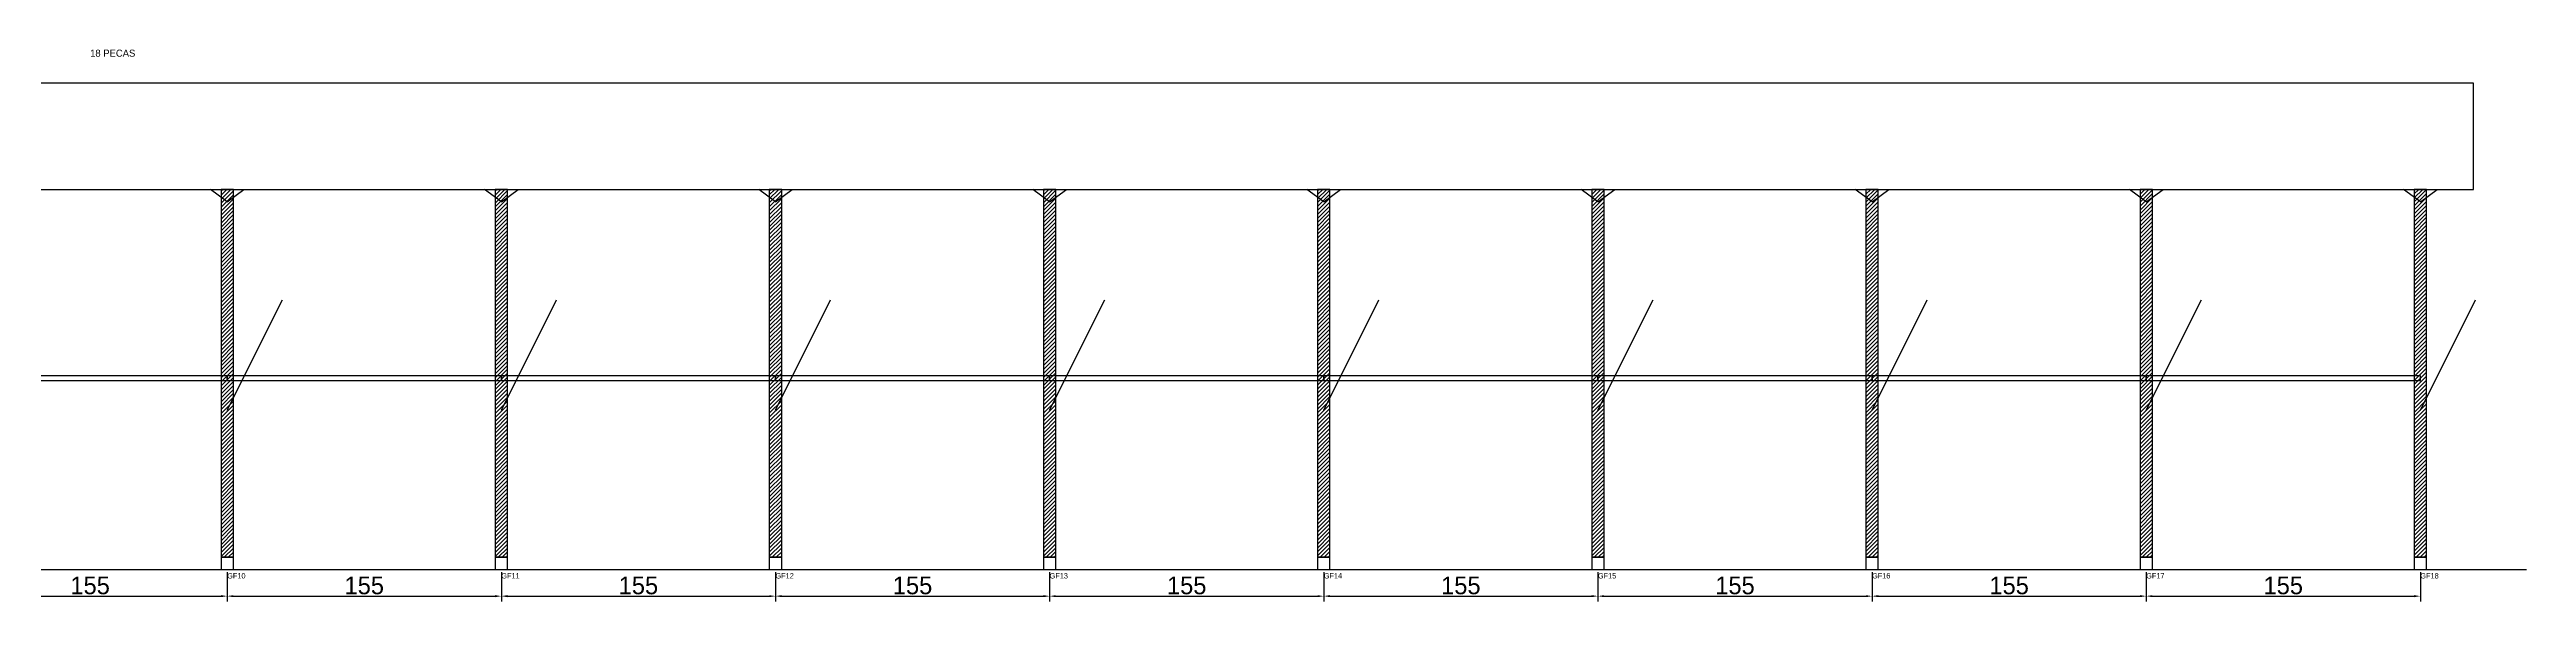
# Model space of a CAD drawing. Header units: metres. Extents: x -30 to 2725, y -25 to 308.
# Drawn here: x 1325 to 2725, y -25 to 287 of the extents above; entities that cross this region are included whole.
import ezdxf

# ---------------------------------------------------------------- set-up
doc = ezdxf.new("R2010")
doc.units = ezdxf.units.M
for name, color, linetype in [('BARRA_ANCORAGEM', 1, 'Continuous'), ('COTA', 241, 'Continuous'), ('GARFOS OK', 3, 'Continuous'), ('NOME DA VIGA', 6, 'Continuous'), ('SARR_7x7', 40, 'Continuous'), ('TIRAS REESCORAMENTO', 252, 'Continuous'), ('VIGAS', 3, 'Continuous')]:
    doc.layers.add(name, color=color, linetype=linetype)
doc.dimstyles.new('EZ DXF', dxfattribs={"dimtxt": 10, "dimasz": 3.5, "dimexe": 3, "dimexo": 1.5, "dimgap": 1, "dimtad": 1, "dimdec": 1, "dimdsep": 46, "dimcen": 2.5, "dimazin": 3, "dimtfac": 1, "dimtmove": 0, "dimatfit": 3})

msp = doc.modelspace()

# ---------------------------------------------------------------- hatches: boundary and pattern name
at = {"layer": 'COTA'}
h = msp.add_hatch(dxfattribs=at)
h.set_pattern_fill('ANSI31', scale=0.5)
h.paths.add_polyline_path([(1421.5, 0), (1428.5, 0), (1428.5, 208), (1421.5, 208)])
h = msp.add_hatch(dxfattribs=at)
h.set_pattern_fill('ANSI31', scale=0.5)
h.paths.add_polyline_path([(1576.5, 0), (1583.5, 0), (1583.5, 208), (1576.5, 208)])
h = msp.add_hatch(dxfattribs=at)
h.set_pattern_fill('ANSI31', scale=0.5)
h.paths.add_polyline_path([(1731.5, 0), (1738.5, 0), (1738.5, 208), (1731.5, 208)])
h = msp.add_hatch(dxfattribs=at)
h.set_pattern_fill('ANSI31', scale=0.5)
h.paths.add_polyline_path([(1886.5, 0), (1893.5, 0), (1893.5, 208), (1886.5, 208)])
h = msp.add_hatch(dxfattribs=at)
h.set_pattern_fill('ANSI31', scale=0.5)
h.paths.add_polyline_path([(2041.5, 0), (2048.5, 0), (2048.5, 208), (2041.5, 208)])
h = msp.add_hatch(dxfattribs=at)
h.set_pattern_fill('ANSI31', scale=0.5)
h.paths.add_polyline_path([(2196.5, 0), (2203.5, 0), (2203.5, 208), (2196.5, 208)])
h = msp.add_hatch(dxfattribs=at)
h.set_pattern_fill('ANSI31', scale=0.5)
h.paths.add_polyline_path([(2351.5, 0), (2358.5, 0), (2358.5, 208), (2351.5, 208)])
h = msp.add_hatch(dxfattribs=at)
h.set_pattern_fill('ANSI31', scale=0.5)
h.paths.add_polyline_path([(2506.5, 0), (2513.5, 0), (2513.5, 208), (2506.5, 208)])
h = msp.add_hatch(dxfattribs=at)
h.set_pattern_fill('ANSI31', scale=0.5)
h.paths.add_polyline_path([(2661.5, 0), (2668.5, 0), (2668.5, 208), (2661.5, 208)])

# ---------------------------------------------------------------- linework, layer by layer
at = {"layer": 'BARRA_ANCORAGEM'}
for p, q in [((1425, 83.2), (1456.2, 145.6)), ((1580, 83.2), (1611.2, 145.6)), ((1735, 83.2), (1766.2, 145.6)), ((1890, 83.2), (1921.2, 145.6)), ((2045, 83.2), (2076.2, 145.6)), ((2200, 83.2), (2231.2, 145.6)), ((2355, 83.2), (2386.2, 145.6)), ((2510, 83.2), (2541.2, 145.6)), ((2665, 83.2), (2696.2, 145.6))]:
    msp.add_line(p, q, dxfattribs=at)
at = {"layer": 'GARFOS OK'}
for p, q in [((1425, 201), (1415.5, 208)), ((1415.5, 208), (1434.5, 208)), ((1425, 201), (1434.5, 208)), ((1580, 201), (1570.5, 208)), ((1570.5, 208), (1589.5, 208)), ((1580, 201), (1589.5, 208)), ((1735, 201), (1725.5, 208)), ((1725.5, 208), (1744.5, 208)), ((1735, 201), (1744.5, 208)), ((1890, 201), (1880.5, 208)), ((1880.5, 208), (1899.5, 208)), ((1890, 201), (1899.5, 208)), ((2045, 201), (2035.5, 208)), ((2035.5, 208), (2054.5, 208)), ((2045, 201), (2054.5, 208)), ((2200, 201), (2190.5, 208)), ((2190.5, 208), (2209.5, 208)), ((2200, 201), (2209.5, 208)), ((2355, 201), (2345.5, 208)), ((2345.5, 208), (2364.5, 208)), ((2355, 201), (2364.5, 208)), ((2510, 201), (2500.5, 208)), ((2500.5, 208), (2519.5, 208)), ((2510, 201), (2519.5, 208)), ((2665, 201), (2655.5, 208)), ((2655.5, 208), (2674.5, 208)), ((2665, 201), (2674.5, 208))]:
    msp.add_line(p, q, dxfattribs=at)
at = {"layer": 'GARFOS OK', "linetype": 'CONTINUOUS'}
msp.add_line((-30, -7), (2725, -7), dxfattribs=at)
at = {"layer": 'GARFOS OK'}
for points in [[(1421.5, 0), (1428.5, 0), (1428.5, 208), (1421.5, 208), (1421.5, 0)], [(1576.5, 0), (1583.5, 0), (1583.5, 208), (1576.5, 208), (1576.5, 0)], [(1731.5, 0), (1738.5, 0), (1738.5, 208), (1731.5, 208), (1731.5, 0)], [(1886.5, 0), (1893.5, 0), (1893.5, 208), (1886.5, 208), (1886.5, 0)], [(2041.5, 0), (2048.5, 0), (2048.5, 208), (2041.5, 208), (2041.5, 0)], [(2196.5, 0), (2203.5, 0), (2203.5, 208), (2196.5, 208), (2196.5, 0)], [(2351.5, 0), (2358.5, 0), (2358.5, 208), (2351.5, 208), (2351.5, 0)], [(2506.5, 0), (2513.5, 0), (2513.5, 208), (2506.5, 208), (2506.5, 0)], [(2661.5, 0), (2668.5, 0), (2668.5, 208), (2661.5, 208), (2661.5, 0)]]:
    msp.add_lwpolyline(points, dxfattribs=at)
at = {"layer": 'SARR_7x7'}
for points in [[(1421.5, -7), (1428.5, -7), (1428.5, 0), (1421.5, 0), (1421.5, -7)], [(1576.5, -7), (1583.5, -7), (1583.5, 0), (1576.5, 0), (1576.5, -7)], [(1731.5, -7), (1738.5, -7), (1738.5, 0), (1731.5, 0), (1731.5, -7)], [(1886.5, -7), (1893.5, -7), (1893.5, 0), (1886.5, 0), (1886.5, -7)], [(2041.5, -7), (2048.5, -7), (2048.5, 0), (2041.5, 0), (2041.5, -7)], [(2196.5, -7), (2203.5, -7), (2203.5, 0), (2196.5, 0), (2196.5, -7)], [(2351.5, -7), (2358.5, -7), (2358.5, 0), (2351.5, 0), (2351.5, -7)], [(2506.5, -7), (2513.5, -7), (2513.5, 0), (2506.5, 0), (2506.5, -7)], [(2661.5, -7), (2668.5, -7), (2668.5, 0), (2661.5, 0), (2661.5, -7)]]:
    msp.add_lwpolyline(points, dxfattribs=at)
at = {"layer": 'TIRAS REESCORAMENTO'}
for points in [[(1270, 100), (1425, 100), (1425, 102.5), (1270, 102.5), (1270, 100)], [(1425, 100), (1580, 100), (1580, 102.5), (1425, 102.5), (1425, 100)], [(1580, 100), (1735, 100), (1735, 102.5), (1580, 102.5), (1580, 100)], [(1735, 100), (1890, 100), (1890, 102.5), (1735, 102.5), (1735, 100)], [(1890, 100), (2045, 100), (2045, 102.5), (1890, 102.5), (1890, 100)], [(2045, 100), (2200, 100), (2200, 102.5), (2045, 102.5), (2045, 100)], [(2200, 100), (2355, 100), (2355, 102.5), (2200, 102.5), (2200, 100)], [(2355, 100), (2510, 100), (2510, 102.5), (2355, 102.5), (2355, 100)], [(2510, 100), (2665, 100), (2665, 102.5), (2510, 102.5), (2510, 100)]]:
    msp.add_lwpolyline(points, dxfattribs=at)
at = {"layer": 'VIGAS'}
msp.add_lwpolyline([(0, 208), (2695, 208), (2695, 268), (0, 268), (0, 208)], dxfattribs=at)

# ---------------------------------------------------------------- texts
at = {"layer": 'NOME DA VIGA'}
for s, height, p in [('18 PECAS', 4, (1347.5, 283)), ('GF10', 3, (1425, -12)), ('GF11', 3, (1580, -12)), ('GF12', 3, (1735, -12)), ('GF13', 3, (1890, -12)), ('GF14', 3, (2045, -12)), ('GF15', 3, (2200, -12)), ('GF16', 3, (2355, -12)), ('GF17', 3, (2510, -12)), ('GF18', 3, (2665, -12))]:
    msp.add_text(s, height=height, dxfattribs=at).set_placement(p)

# ---------------------------------------------------------------- dimensions: what is measured, and where the dimension line sits
at = {"layer": 'COTA'}
for base, p1, p2 in [((1270, -22), (1270, -7), (1425, -7)), ((1425, -22), (1425, -7), (1580, -7)), ((1580, -22), (1580, -7), (1735, -7)), ((1735, -22), (1735, -7), (1890, -7)), ((1890, -22), (1890, -7), (2045, -7)), ((2045, -22), (2045, -7), (2200, -7)), ((2200, -22), (2200, -7), (2355, -7)), ((2355, -22), (2355, -7), (2510, -7)), ((2510, -22), (2510, -7), (2665, -7))]:
    msp.add_linear_dim(base=base, p1=p1, p2=p2, dimstyle='EZ DXF', dxfattribs=at).render()

doc.saveas('drawing.dxf')
